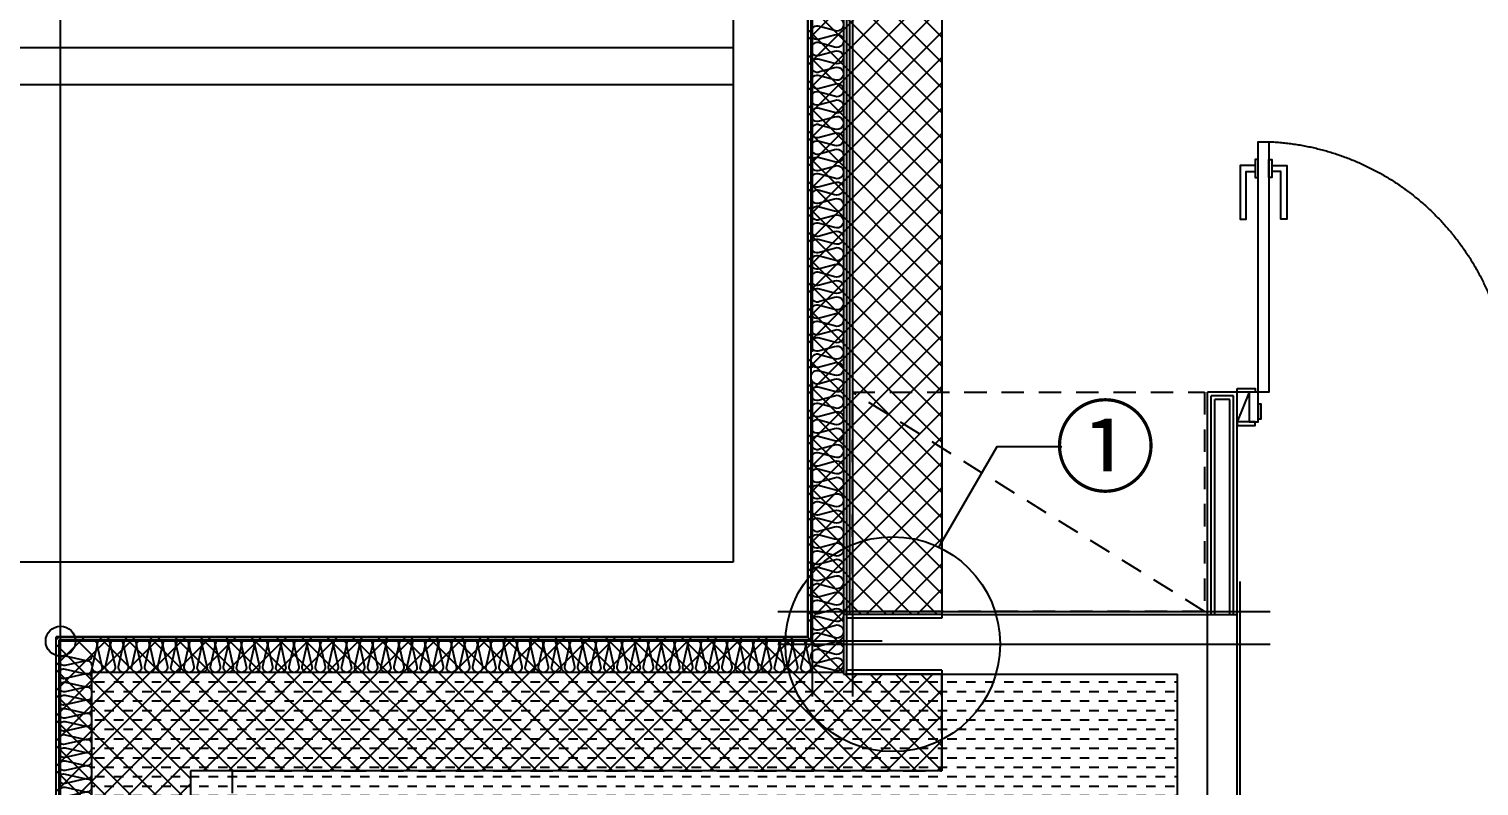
# Model space of a CAD drawing. Header units: millimetres. Extents: x -24416 to 92204, y -190080 to 23760.
# Drawn here: x 72042 to 76903, y -83724 to -81186 of the extents above; entities that cross this region are included whole.
import ezdxf
from ezdxf.enums import TextEntityAlignment as Align
from ezdxf.xclip import XClip

# ---------------------------------------------------------------- set-up
doc = ezdxf.new("R2010")
doc.units = ezdxf.units.MM
doc.header["$LTSCALE"] = 50
doc.header["$XCLIPFRAME"] = 0
for name, pattern in [('AUDIT_D_220706163347-0', [0]), ('CEN', [62, 60, -1, 0, -1]), ('HID', [2.5, 1.5, -1]), ('평면도(기준)$0$CENTER2', [16.25, 15, -0.5, 0.25, -0.5])]:
    doc.linetypes.add(name, pattern=pattern)
for name, color, linetype in [('A-SOL252', 252, 'Continuous'), ('AA-단열-바닥-욕실', 30, 'Continuous'), ('ARDM', 7, 'Continuous'), ('CEN_CON', 1, 'CEN'), ('CONC', 2, 'Continuous'), ('dan1', 7, 'HID'), ('FUR_가전', 8, 'HID'), ('HAT', 9, 'Continuous'), ('INS', 252, 'Continuous'), ('SINA-F-FRAME', 4, 'Continuous'), ('TEXT', 3, 'Continuous'), ('WAL_DRY', 7, 'Continuous'), ('실명박스', 7, 'AUDIT_D_220706163347-0'), ('평면도(기준)$0$1.EC-F-DOOR', 4, 'Continuous'), ('평면도(기준)$0$1.EC-F-DOOR-F', 4, 'Continuous')]:
    doc.layers.add(name, color=color, linetype=linetype)
for name, color, linetype, plot in [('AA-CEN', 1, 'CEN', False), ('Defpoint', 135, 'Continuous', False), ('MC', 135, 'Continuous', False)]:
    doc.layers.add(name, color=color, linetype=linetype, plot=plot)
doc.styles.add('돋움', font='Dotum.ttf')

# ---------------------------------------------------------------- blocks, each defined once
blk = doc.blocks.new('insul1')
blk.add_lwpolyline([(0, 0, 0.480617), (0.146, 0.183), (0.004, 0.817, -1.249969), (0.296, 0.817), (0.154, 0.183, 0.480617), (0.3, 0, 0.480617)], format="xyb")
blk = doc.blocks.new('A$C3C3C21E6')
at = {"layer": '평면도(기준)$0$1.EC-F-DOOR'}
blk.add_lwpolyline([(70, -210), (70, -1049.6), (106, -1049.6), (106, -210), (70, -210)], dxfattribs=at)
at = {"layer": '평면도(기준)$0$1.EC-F-DOOR', "color": 8}
for points in [[(60, -969.6), (10, -969.6), (10, -789.6), (30, -789.6), (30, -949.6), (60, -949.6)], [(116.1, -969.6), (166.1, -969.6), (166.1, -789.6), (146.1, -789.6), (146.1, -949.6), (116.1, -949.6)]]:
    blk.add_lwpolyline(points, dxfattribs=at)
for points in [[(70, -929.6), (70, -989.6), (60, -989.6), (60, -929.6)], [(106, -929.6), (106, -989.6), (116, -989.6), (116, -929.6)]]:
    blk.add_lwpolyline(points, close=True, dxfattribs=at)
at = {"layer": '평면도(기준)$0$1.EC-F-DOOR', "color": 1, "linetype": '평면도(기준)$0$CENTER2', "ltscale": 6}
blk.add_arc((69.4, -209.7), 840.6, 272.4982, 359.9824, dxfattribs=at)
at = {"layer": '평면도(기준)$0$1.EC-F-DOOR-F'}
for points in [[(60, -110), (40, -110), (0, -110), (0, -98), (60, -98)], [(40, -110), (70, -110), (70, -210), (40, -210)], [(70, -120), (80, -120), (80, -170), (70, -170)], [(910, -120), (900, -120), (900, -170), (910, -170)], [(940, -110), (910, -110), (910, -210), (940, -210)], [(920, -110), (940, -110), (980, -110), (980, -98), (920, -98)], [(0, -222), (60, -222), (60, -210), (0, -210)], [(920, -222), (980, -222), (980, -210), (920, -210)]]:
    blk.add_lwpolyline(points, close=True, dxfattribs=at)
blk = doc.blocks.new('U-121B(확장)1', base_point=(292391.8, -178477.8))
at = {"layer": 'A-SOL252'}
h = blk.add_hatch(dxfattribs=at)
h.set_pattern_fill('DASH', color=256, scale=10, angle=-1e-14, style=0)
h.paths.add_polyline_path([(306839.3, -171447.8), (306831.8, -171447.8), (306831.8, -170607.8), (309359.3, -170607.8), (309359.3, -170612.8), (310471.8, -170612.8), (310471.8, -173167.8), (309216.8, -173167.8), (309216.8, -171447.8)])
at = {"layer": 'CEN_CON'}
for p, q in [((309246.8, -166532.8), (309246.8, -170687.8)), ((306726.8, -178777.8), (306726.8, -170137.8)), ((310571.8, -173397.8), (310571.8, -170302.8)), ((309481.8, -170502.8), (306726.8, -170502.8)), ((309131.8, -170512.8), (310781.8, -170512.8))]:
    blk.add_line(p, q, dxfattribs=at)
at = {"layer": 'CONC'}
for p, q in [((308981.8, -163447.8), (308981.8, -170237.8)), ((309231.8, -164107.8), (309231.8, -170487.8)), ((308981.8, -170237.8), (306726.8, -170237.8)), ((309681.8, -170425.8), (309361.8, -170425.8)), ((309361.8, -170425.8), (309361.8, -170599.8)), ((309681.8, -170412.8), (310671.8, -170412.8)), ((309681.8, -170412.8), (309681.8, -170425.8)), ((310671.8, -173242.8), (310671.8, -170412.8)), ((309231.8, -170487.8), (306711.8, -170487.8)), ((306711.8, -171552.8), (306711.8, -170487.8)), ((309681.8, -170599.8), (309361.8, -170599.8)), ((309681.8, -170599.8), (309681.8, -170612.8)), ((309681.8, -170612.8), (310471.8, -170612.8)), ((310471.8, -173242.8), (310471.8, -170612.8))]:
    blk.add_line(p, q, dxfattribs=at)
at = {"layer": 'dan1'}
blk.add_line((307301.8, -170937.8), (307301.8, -172252.8), dxfattribs=at)
for points in [[(313236.8, -169567.8), (313236.8, -164557.8), (309681.8, -164557.8), (309681.8, -170412.8)], [(307301.8, -170937.8), (309681.8, -170937.8), (309681.8, -170612.8)]]:
    blk.add_lwpolyline(points, dxfattribs=at)
at = {"layer": 'Defpoint'}
blk.add_circle((306726.8, -170502.8), 50, dxfattribs=at)
at = {"layer": 'FUR_가전'}
blk.add_lwpolyline([(310561.8, -170402.8), (309381.8, -170402.8), (309381.8, -169667.8), (310561.8, -169667.8), (310561.8, -170402.8), (309381.8, -169667.8)], dxfattribs=at)
at = {"layer": 'INS'}
for p, q in [((309241.8, -164112.8), (309241.8, -170497.8)), ((309351.8, -164267.8), (309351.8, -170607.8)), ((309681.8, -170412.8), (309361.8, -170412.8)), ((309361.8, -170412.8), (309361.8, -170425.8)), ((309241.8, -170497.8), (306721.8, -170497.8)), ((306721.8, -171552.8), (306721.8, -170497.8)), ((309351.8, -170607.8), (306831.8, -170607.8)), ((306831.8, -171552.8), (306831.8, -170607.8)), ((309361.8, -170612.8), (309361.8, -170599.8)), ((309681.8, -170612.8), (309361.8, -170612.8))]:
    blk.add_line(p, q, dxfattribs=at)
blk.add_lwpolyline([(309322, -168414.7, -1.449198), (309322, -168455.8), (309271.6, -168442.2, 0.524856), (309241.8, -168462.8, 0.524856), (309271.6, -168483.3), (309322, -168469.7, -1.449198), (309322, -168510.8), (309271.6, -168497.2, 0.524856), (309241.8, -168517.8, 0.524856), (309271.6, -168538.3), (309322, -168524.7, -1.449198), (309322, -168565.8), (309271.6, -168552.2, 0.524856), (309241.8, -168572.8, 0.524856), (309271.6, -168593.3), (309322, -168579.7, -1.449198), (309322, -168620.8), (309271.6, -168607.2, 0.524856), (309241.8, -168627.8, 0.524856), (309271.6, -168648.3), (309322, -168634.7, -1.449198), (309322, -168675.8), (309271.6, -168662.2, 0.524856), (309241.8, -168682.8, 0.524856), (309271.6, -168703.3), (309322, -168689.7, -1.449198), (309322, -168730.8), (309271.6, -168717.2, 0.524856), (309241.8, -168737.8, 0.524856), (309271.6, -168758.3), (309322, -168744.7, -1.449198), (309322, -168785.8), (309271.6, -168772.2, 0.524856), (309241.8, -168792.8, 0.524856), (309271.6, -168813.3), (309322, -168799.7, -1.449198), (309322, -168840.8), (309271.6, -168827.2, 0.524856), (309241.8, -168847.8, 0.524856), (309271.6, -168868.3), (309322, -168854.7, -1.449198), (309322, -168895.8), (309271.6, -168882.2, 0.524856), (309241.8, -168902.8, 0.524856), (309271.6, -168923.3), (309322, -168909.7, -1.449198), (309322, -168950.8), (309271.6, -168937.2, 0.524856), (309241.8, -168957.8, 0.524856), (309271.6, -168978.3), (309322, -168964.7, -1.449198), (309322, -169005.8), (309271.6, -168992.2, 0.524856), (309241.8, -169012.8, 0.524856), (309271.6, -169033.3), (309322, -169019.7, -1.449198), (309322, -169060.8), (309271.6, -169047.2, 0.524856), (309241.8, -169067.8, 0.524856), (309271.6, -169088.3), (309322, -169074.7, -1.449198), (309322, -169115.8), (309271.6, -169102.2, 0.524856), (309241.8, -169122.8, 0.524856), (309271.6, -169143.3), (309322, -169129.7, -1.449198), (309322, -169170.8), (309271.6, -169157.2, 0.524856), (309241.8, -169177.8, 0.524856), (309271.6, -169198.3), (309322, -169184.7, -1.449198), (309322, -169225.8), (309271.6, -169212.2, 0.524856), (309241.8, -169232.8, 0.524856), (309271.6, -169253.3), (309322, -169239.7, -1.449198), (309322, -169280.8), (309271.6, -169267.2, 0.524856), (309241.8, -169287.8, 0.524856), (309271.6, -169308.3), (309322, -169294.7, -1.449198), (309322, -169335.8), (309271.6, -169322.2, 0.524856), (309241.8, -169342.8, 0.524856), (309271.6, -169363.3), (309322, -169349.7, -1.449198), (309322, -169390.8), (309271.6, -169377.2, 0.524856), (309241.8, -169397.8, 0.524856), (309271.6, -169418.3), (309322, -169404.7, -1.449198), (309322, -169445.8), (309271.6, -169432.2, 0.524856), (309241.8, -169452.8, 0.524856), (309271.6, -169473.3), (309322, -169459.7, -1.449198), (309322, -169500.8), (309271.6, -169487.2, 0.524856), (309241.8, -169507.8, 0.524856), (309271.6, -169528.3), (309322, -169514.7, -1.449198), (309322, -169555.8), (309271.6, -169542.2, 0.524856), (309241.8, -169562.8, 0.524856), (309271.6, -169583.3), (309322, -169569.7, -1.449198), (309322, -169610.8), (309271.6, -169597.2, 0.524856), (309241.8, -169617.8, 0.524856), (309271.6, -169638.3), (309322, -169624.7, -1.449198), (309322, -169665.8), (309271.6, -169652.2, 0.524856), (309241.8, -169672.8, 0.524856), (309271.6, -169693.3), (309322, -169679.7, -1.449198), (309322, -169720.8), (309271.6, -169707.2, 0.524856), (309241.8, -169727.8, 0.524856), (309271.6, -169748.3), (309322, -169734.7, -1.449198), (309322, -169775.8), (309271.6, -169762.2, 0.524856), (309241.8, -169782.8, 0.524856), (309271.6, -169803.3), (309322, -169789.7, -1.449198), (309322, -169830.8), (309271.6, -169817.2, 0.524856), (309241.8, -169837.8, 0.524856), (309271.6, -169858.3), (309322, -169844.7, -1.449198), (309322, -169885.8), (309271.6, -169872.2, 0.524856), (309241.8, -169892.8, 0.524856), (309271.6, -169913.3), (309322, -169899.7, -1.449198), (309322, -169940.8), (309271.6, -169927.2, 0.524856), (309241.8, -169947.8, 0.524856), (309271.6, -169968.3), (309322, -169954.7, -1.449198), (309322, -169995.8), (309271.6, -169982.2, 0.524856), (309241.8, -170002.8, 0.524856), (309271.6, -170023.3), (309322, -170009.7, -1.449198), (309322, -170050.8), (309271.6, -170037.2, 0.524856), (309241.8, -170057.8, 0.524856), (309271.6, -170078.3), (309322, -170064.7, -1.449198), (309322, -170105.8), (309271.6, -170092.2, 0.524856), (309241.8, -170112.8, 0.524856), (309271.6, -170133.3), (309322, -170119.7, -1.449198), (309322, -170160.8), (309271.6, -170147.2, 0.524856), (309241.8, -170167.8, 0.524856), (309271.6, -170188.3), (309322, -170174.7, -1.449198), (309322, -170215.8), (309271.6, -170202.2, 0.524856), (309241.8, -170222.8, 0.524856), (309271.6, -170243.3), (309322, -170229.7, -1.449198), (309322, -170270.8), (309271.6, -170257.2, 0.524856), (309241.8, -170277.8, 0.524856), (309271.6, -170298.3), (309322, -170284.7, -1.449198), (309322, -170325.8), (309271.6, -170312.2, 0.524856), (309241.8, -170332.8, 0.524856), (309271.6, -170353.3), (309322, -170339.7, -1.449198), (309322, -170380.8), (309271.6, -170367.2, 0.524856), (309241.8, -170387.8, 0.524856), (309271.6, -170408.3), (309322, -170394.7, -1.449198), (309322, -170435.8), (309271.6, -170422.2, 0.524856), (309241.8, -170442.8, 0.524856), (309271.6, -170463.3), (309322, -170449.7, -1.449198), (309322, -170490.8), (309271.6, -170477.2, 0.524856), (309241.8, -170497.8, 0.524856), (309271.6, -170518.3), (309322, -170504.7, -1.449198), (309322, -170545.8), (309271.6, -170532.2, 0.524856), (309241.8, -170552.8, 0.524856), (309271.6, -170573.3), (309322, -170559.7, -1.449198), (309322, -170600.8), (309271.6, -170587.2, 0.524856), (309241.8, -170607.8)], format="xyb", dxfattribs=at)
at = {"layer": 'MC'}
for p, q in [((309381.8, -163322.8), (309381.8, -170687.8)), ((310681.8, -173397.8), (310681.8, -170302.8)), ((309131.8, -170402.8), (310781.8, -170402.8))]:
    blk.add_line(p, q, dxfattribs=at)
at = {"layer": 'SINA-F-FRAME'}
blk.add_line((310711.8, -169667.8), (310671.8, -169767.8), dxfattribs=at)
at = {"layer": 'WAL_DRY'}
for p, q in [((309361.8, -164277.8), (309361.8, -170412.8)), ((309371.8, -164287.8), (309371.8, -170412.8)), ((310571.8, -170412.8), (310571.8, -169667.8)), ((310671.8, -169667.8), (310571.8, -169667.8)), ((310671.8, -170412.8), (310671.8, -169667.8)), ((310584.3, -170412.8), (310584.3, -169680.3)), ((310659.3, -169680.3), (310584.3, -169680.3)), ((310596.8, -170412.8), (310596.8, -169692.8)), ((310646.8, -169692.8), (310596.8, -169692.8)), ((310646.8, -170412.8), (310646.8, -169692.8)), ((310659.3, -170412.8), (310659.3, -169680.3))]:
    blk.add_line(p, q, dxfattribs=at)
at = {"layer": 'INS', "xscale": 110, "yscale": 110, "zscale": 110, "row_count": 1, "column_spacing": 44.00000000000001}
for p, rotation, column_count, row_spacing in [((309241.8, -170497.8), 180, 55, -3.155443620884047e-30), ((306831.8, -171552.8), 90, 23, 3.155443620884047e-30)]:
    blk.add_blockref('insul1', p, dxfattribs=dict(at, rotation=rotation, column_count=column_count, row_spacing=row_spacing))
at = {"layer": 'SINA-F-FRAME', "xscale": -1, "rotation": 180}
blk.add_blockref('A$C3C3C21E6', (310671.8, -169877.8), dxfattribs=at)
blk = doc.blocks.new('CO-102-28F', base_point=(243441.5, -43595.4))
at = {"layer": 'CEN_CON'}
blk.add_line((276761.5, -43650.4), (279611.5, -43650.4), dxfattribs=at)
at = {"layer": 'CONC'}
for p, q in [((279611.5, -43775.4), (276761.5, -43775.4)), ((277356.5, -45375.4), (277091.5, -45375.4))]:
    blk.add_line(p, q, dxfattribs=at)
blk = doc.blocks.new('A$C415C5DAF')
at = {"layer": 'CEN_CON'}
blk.add_line((59662.4, -101250.9), (59662.4, -93370.9), dxfattribs=at)
blk = doc.blocks.new('A$C1CAF0AFA')
at = {"layer": 'HAT'}
h = blk.add_hatch(dxfattribs=at)
h.set_pattern_fill('_USER', color=5, scale=60, angle=45, double=1, pattern_type=0)
h.set_pattern_definition([(45, (0, -23760), (-42.426407, 42.426407), []), (135, (0, -23760), (-42.426407, -42.426407), [])])
h.paths.add_polyline_path([(58062.8, -106178.8), (58062.8, -105728.8), (60182.8, -105728.8), (60182.8, -107143.8), (62682.8, -107143.8), (62682.8, -105138.8), (66222.8, -105138.8), (66222.8, -108298.8), (68072.8, -108298.8), (68072.8, -108148.8), (69472.8, -108148.8), (69472.8, -108298.8), (72022.8, -108298.8), (72022.8, -108748.8), (66282.8, -108748.8), (66282.8, -108426.3), (66082.8, -108426.3), (66082.8, -108748.8), (65772.8, -108748.8), (65772.8, -105588.8), (63132.8, -105588.8), (63132.8, -107593.8), (62062.8, -107593.8), (62062.8, -107303.8), (61862.8, -107303.8), (61862.8, -107593.8), (59732.8, -107593.8), (59732.8, -106178.8)])
h.paths.add_polyline_path([(72582.8, -107433.8), (72582.8, -107598.8), (72722.8, -107598.8), (72722.8, -108748.8), (72272.8, -108748.8), (72272.8, -108048.8), (72132.8, -108048.8), (72132.8, -106983.8), (74652.8, -106983.8), (74652.8, -100603.8), (79107.8, -100603.8), (79107.8, -106063.8), (78657.8, -106063.8), (78657.8, -101053.8), (75102.8, -101053.8), (75102.8, -106908.8), (74772.8, -106908.8), (74772.8, -107108.8), (75102.8, -107108.8), (75102.8, -107433.8)])
h.paths.add_polyline_path([(71572.8, -110688.8), (76542.8, -110688.8), (76542.8, -113873.8), (80042.8, -113873.8), (80042.8, -109163.8), (78657.8, -109163.8), (78657.8, -106263.8), (79107.8, -106263.8), (79107.8, -108713.8), (80492.8, -108713.8), (80492.8, -114323.8), (76092.8, -114323.8), (76092.8, -111138.8), (72022.8, -111138.8), (72022.8, -114773.8), (61922.8, -114773.8), (61922.8, -113283.8), (58062.8, -113283.8), (58062.8, -109738.8), (58512.8, -109738.8), (58512.8, -112833.8), (61862.8, -112833.8), (61862.8, -113123.8), (62062.8, -113123.8), (62062.8, -112833.8), (62372.8, -112833.8), (62372.8, -114323.8), (71572.8, -114323.8)])
at = {"layer": 'AA-CEN', "color": 4}
blk.add_lwpolyline([(72582.8, -107433.8), (72582.8, -107598.8), (72722.8, -107598.8), (72722.8, -108748.8), (72272.8, -108748.8), (72272.8, -108048.8), (72132.8, -108048.8), (72132.8, -106983.8), (74652.8, -106983.8), (74652.8, -100603.8), (79107.8, -100603.8), (79107.8, -106063.8), (78657.8, -106063.8), (78657.8, -101053.8), (75102.8, -101053.8), (75102.8, -106908.8), (74772.8, -106908.8), (74772.8, -107108.8), (75102.8, -107108.8), (75102.8, -107433.8)], close=True, dxfattribs=at)
blk = doc.blocks.new('A$C45F312F6')
at = {"layer": 'ARDM', "color": 3}
blk.add_lwpolyline([(75092.7, -106683.8), (75287.6, -106345.5), (75505.2, -106345.5)], dxfattribs=at)
blk.add_circle((74937.8, -107008.8), 360, dxfattribs=at)
at = {"layer": 'TEXT', "style": '돋움'}
blk.add_text('①', height=250, dxfattribs=at).set_placement((75650.3, -106472.3), align=Align.CENTER)

msp = doc.modelspace()

# ---------------------------------------------------------------- block references
msp.add_blockref('A$C45F312F6', (0, 23760))
ref = msp.add_blockref('CO-102-28F', (38232.8, -81193.8))
XClip(ref).set_block_clipping_path([(261866.6864388621, -53915.4314148592), (288191.4609298812, -37395.4314165701)])
ref = msp.add_blockref('U-121B(확장)1', (57812.8, -91213.8))
XClip(ref).set_block_clipping_path([(291236.9970359709, -178777.7726251345), (317561.77152699, -162257.7726268454)])
at = {"layer": 'AA-단열-바닥-욕실'}
msp.add_blockref('A$C1CAF0AFA', (0, 23760), dxfattribs=at)
at = {"layer": '실명박스'}
msp.add_blockref('A$C415C5DAF', (12485.4, 18377.1), dxfattribs=at)

doc.saveas('drawing.dxf')
